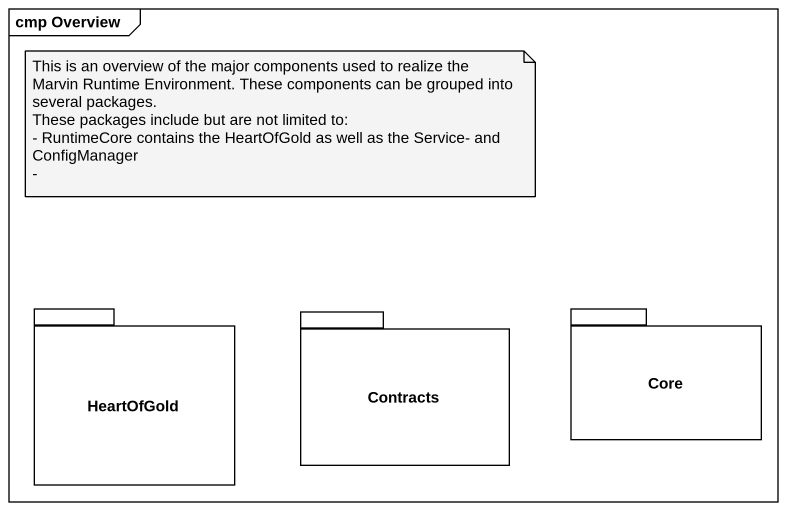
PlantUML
@startuml
mainframe cmp Overview
package HeartOfGold {
}
package Contracts {
}
package Core {
}
note as N1
  This is an overview of the major components used to realize the Marvin Runtime Environment. These components can be grouped into several packages.
  These packages include but are not limited to:
  - RuntimeCore contains the HeartOfGold as well as the Service- and ConfigManager
  -
end note
@enduml
